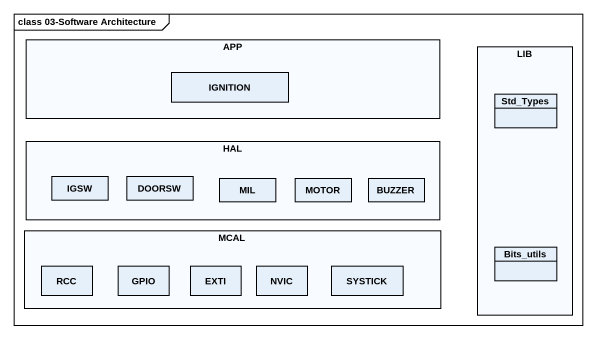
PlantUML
@startuml
mainframe class 03-Software Architecture
hide circle
hide empty members
rectangle APP {
  class IGNITION
}
rectangle LIB {
  class Std_Types
  class Bits_utils
}
rectangle HAL {
  class IGSW
  class DOORSW
  class MIL
  class MOTOR
  class BUZZER
}
rectangle MCAL {
  class RCC
  class GPIO
  class EXTI
  class NVIC
  class SYSTICK
}
@enduml
